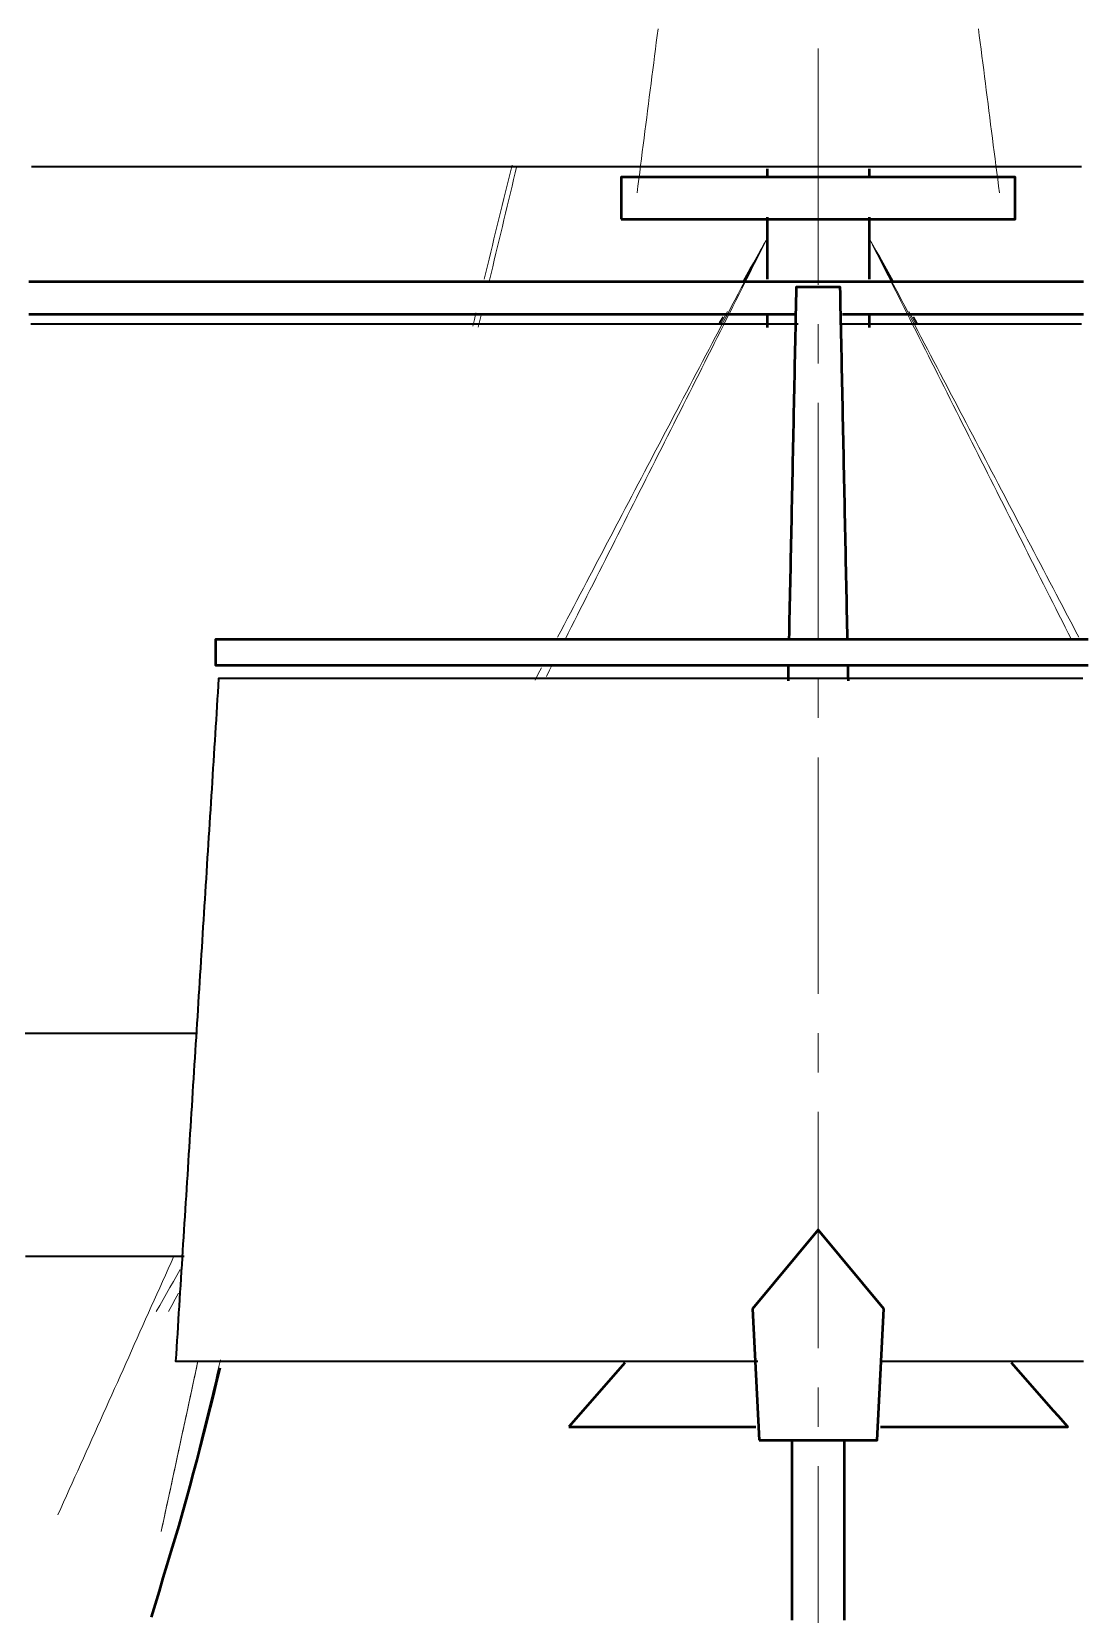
# Model space of a CAD drawing. Header units: millimetres. Extents: x 0 to 89100, y 0 to 63000.
# Drawn here: x 9009 to 17004, y 21672 to 33728 of the extents above; entities that cross this region are included whole.
import ezdxf

# ---------------------------------------------------------------- set-up
doc = ezdxf.new("R2010")
doc.units = ezdxf.units.MM
doc.header["$LTSCALE"] = 150
doc.linetypes.add('CL', pattern=[18, 12, -2, 2, -2])
for name, color, linetype, lineweight in [('中心線', 1, 'CL', 18), ('外形', 7, 'Continuous', 50), ('帆', 30, 'Continuous', 35), ('索具', 94, 'Continuous', 13)]:
    doc.layers.add(name, color=color, linetype=linetype, lineweight=lineweight)

msp = doc.modelspace()

# ---------------------------------------------------------------- linework, layer by layer
at = {"layer": '中心線'}
msp.add_line((15000, 12900), (15000, 55800), dxfattribs=at)
at = {"layer": '外形'}
for points in [[(14610, 32684.2), (14610, 32631.6)], [(15390, 32631.6), (15390, 32684.2)], [(13500, 32300), (13552.6, 32300), (13605.3, 32300), (13657.9, 32300), (13710.5, 32300), (13763.2, 32300), (13815.8, 32300), (13868.4, 32300), (13921.1, 32300), (13973.7, 32300), (14026.3, 32300), (14078.9, 32300), (14131.6, 32300), (14184.2, 32300), (14236.8, 32300), (14289.5, 32300), (14342.1, 32300), (14394.7, 32300), (14447.4, 32300), (14500, 32300), (14552.6, 32300), (14605.3, 32300), (14657.9, 32300), (14710.5, 32300), (14763.2, 32300), (14815.8, 32300), (14868.4, 32300), (14921.1, 32300), (14973.7, 32300), (15026.3, 32300), (15078.9, 32300), (15131.6, 32300), (15184.2, 32300), (15236.8, 32300), (15289.5, 32300), (15342.1, 32300), (15394.7, 32300), (15447.4, 32300), (15500, 32300), (15552.6, 32300), (15605.3, 32300), (15657.9, 32300), (15710.5, 32300), (15763.2, 32300), (15815.8, 32300), (15868.4, 32300), (15921.1, 32300), (15973.7, 32300), (16026.3, 32300), (16078.9, 32300), (16131.6, 32300), (16184.2, 32300), (16236.8, 32300), (16289.5, 32300), (16342.1, 32300), (16394.7, 32300), (16447.4, 32300), (16500, 32300), (16500, 32353.3), (16500, 32406.7), (16500, 32460), (16500, 32513.3), (16500, 32566.7), (16500, 32620), (16447.4, 32620), (16394.7, 32620), (16342.1, 32620), (16289.5, 32620), (16236.8, 32620), (16184.2, 32620), (16131.6, 32620), (16078.9, 32620), (16026.3, 32620), (15973.7, 32620), (15921.1, 32620), (15868.4, 32620), (15815.8, 32620), (15763.2, 32620), (15710.5, 32620), (15657.9, 32620), (15605.3, 32620), (15552.6, 32620), (15500, 32620), (15447.4, 32620), (15394.7, 32620), (15342.1, 32620), (15289.5, 32620), (15236.8, 32620), (15184.2, 32620), (15131.6, 32620), (15078.9, 32620), (15026.3, 32620), (14973.7, 32620), (14921.1, 32620), (14868.4, 32620), (14815.8, 32620), (14763.2, 32620), (14710.5, 32620), (14657.9, 32620), (14605.3, 32620), (14552.6, 32620), (14500, 32620), (14447.4, 32620), (14394.7, 32620), (14342.1, 32620), (14289.5, 32620), (14236.8, 32620), (14184.2, 32620), (14131.6, 32620), (14078.9, 32620), (14026.3, 32620), (13973.7, 32620), (13921.1, 32620), (13868.4, 32620), (13815.8, 32620), (13763.2, 32620), (13710.5, 32620), (13657.9, 32620), (13605.3, 32620), (13552.6, 32620), (13500, 32620), (13500, 32566.7), (13500, 32513.3), (13500, 32460), (13500, 32406.7), (13500, 32353.3), (13500, 32300)], [(14610, 32315.8), (14610, 32263.2), (14610, 32210.5), (14610, 32157.9), (14610, 32105.3), (14610, 32052.6), (14610, 32000), (14610, 31947.4), (14610, 31894.7), (14610, 31842.1)], [(15390, 31842.1), (15390, 31894.7), (15390, 31947.4), (15390, 32000), (15390, 32052.6), (15390, 32105.3), (15390, 32157.9), (15390, 32210.5), (15390, 32263.2), (15390, 32315.8)], [(8988.6, 31826), (9041.1, 31826), (9093.6, 31826), (9146.1, 31826), (9198.6, 31826), (9251.1, 31826), (9303.6, 31826), (9356.1, 31826), (9408.6, 31826), (9461.1, 31826), (9513.6, 31826), (9566.1, 31826), (9618.6, 31826), (9671.1, 31826), (9723.6, 31826), (9776.1, 31826), (9828.6, 31826), (9881.1, 31826), (9933.6, 31826), (9986.1, 31826), (10038.6, 31826), (10091.1, 31826), (10143.6, 31826), (10196.1, 31826), (10248.6, 31826), (10301.1, 31826), (10353.6, 31826), (10406.1, 31826), (10458.6, 31826), (10511.1, 31826), (10563.6, 31826), (10616.1, 31826), (10668.6, 31826), (10721.1, 31826), (10773.6, 31826), (10826.1, 31826), (10878.6, 31826), (10931.1, 31826), (10983.6, 31826), (11036.1, 31826), (11088.6, 31826), (11141.1, 31826), (11193.6, 31826), (11246.1, 31826), (11298.6, 31826), (11351.1, 31826), (11403.6, 31826), (11456.1, 31826), (11508.6, 31826), (11561.1, 31826), (11613.6, 31826), (11666.1, 31826), (11718.6, 31826), (11771.1, 31826), (11823.7, 31826), (11876.2, 31826), (11928.7, 31826), (11981.2, 31826), (12033.7, 31826), (12086.2, 31826), (12138.7, 31826), (12191.2, 31826), (12243.7, 31826), (12296.2, 31826), (12348.7, 31826), (12401.2, 31826), (12453.7, 31826), (12506.2, 31826), (12558.7, 31826), (12611.2, 31826), (12663.7, 31826), (12716.2, 31826), (12768.7, 31826), (12821.2, 31826), (12873.7, 31826), (12926.2, 31826), (12978.7, 31826), (13031.2, 31826), (13083.7, 31826), (13136.2, 31826), (13188.7, 31826), (13241.2, 31826), (13293.7, 31826), (13346.2, 31826), (13398.7, 31826), (13451.2, 31826), (13503.7, 31826), (13556.2, 31826), (13608.7, 31826), (13661.2, 31826), (13713.7, 31826), (13766.2, 31826), (13818.7, 31826), (13871.2, 31826), (13923.7, 31826), (13976.2, 31826), (14028.7, 31826), (14081.2, 31826), (14133.7, 31826), (14186.2, 31826), (14238.7, 31826), (14291.2, 31826), (14343.7, 31826), (14396.2, 31826), (14448.7, 31826), (14501.2, 31826), (14553.7, 31826), (14606.2, 31826), (14658.7, 31826), (14711.2, 31826), (14763.7, 31826), (14816.2, 31826), (14868.7, 31826), (14921.2, 31826), (14973.7, 31826), (15026.3, 31826), (15078.8, 31826), (15131.3, 31826), (15183.8, 31826), (15236.3, 31826), (15288.8, 31826), (15341.3, 31826), (15393.8, 31826), (15446.3, 31826), (15498.8, 31826), (15551.3, 31826), (15603.8, 31826), (15656.3, 31826), (15708.8, 31826), (15761.3, 31826), (15813.8, 31826), (15866.3, 31826), (15918.8, 31826), (15971.3, 31826), (16023.8, 31826), (16076.3, 31826), (16128.8, 31826), (16181.3, 31826), (16233.8, 31826), (16286.3, 31826), (16338.8, 31826), (16391.3, 31826), (16443.8, 31826), (16496.3, 31826), (16548.8, 31826), (16601.3, 31826), (16653.8, 31826), (16706.3, 31826), (16758.8, 31826), (16811.3, 31826), (16863.8, 31826), (16916.3, 31826), (16968.8, 31826), (17021.3, 31826)], [(14779.1, 29099.8), (14780.2, 29152.4), (14781.3, 29205), (14782.4, 29257.6), (14783.5, 29310.3), (14784.6, 29362.9), (14785.7, 29415.5), (14786.8, 29468.2), (14787.9, 29520.8), (14789, 29573.4), (14790.1, 29626), (14791.2, 29678.7), (14792.3, 29731.3), (14793.4, 29783.9), (14794.5, 29836.6), (14795.5, 29889.2), (14796.6, 29941.8), (14797.7, 29994.4), (14798.8, 30047.1), (14799.9, 30099.7), (14801, 30152.3), (14802.1, 30205), (14803.2, 30257.6), (14804.3, 30310.2), (14805.4, 30362.8), (14806.5, 30415.5), (14807.6, 30468.1), (14808.7, 30520.7), (14809.8, 30573.4), (14810.9, 30626), (14812, 30678.6), (14813.1, 30731.2), (14814.2, 30783.9), (14815.3, 30836.5), (14816.4, 30889.1), (14817.5, 30941.8), (14818.6, 30994.4), (14819.7, 31047), (14820.8, 31099.7), (14821.8, 31152.3), (14822.9, 31204.9), (14824, 31257.5), (14825.1, 31310.2), (14826.2, 31362.8), (14827.3, 31415.4), (14828.4, 31468.1), (14829.5, 31520.7), (14830.6, 31573.3), (14831.7, 31625.9), (14832.8, 31678.6), (14833.9, 31731.2), (14835, 31783.8), (14890, 31783.8), (14945, 31783.8), (15000, 31783.8), (15055, 31783.8), (15110, 31783.8), (15165, 31783.8), (15166.1, 31731.2), (15167.2, 31678.6), (15168.3, 31625.9), (15169.4, 31573.3), (15170.5, 31520.7), (15171.6, 31468.1), (15172.7, 31415.4), (15173.8, 31362.8), (15174.9, 31310.2), (15176, 31257.5), (15177.1, 31204.9), (15178.2, 31152.3), (15179.2, 31099.7), (15180.3, 31047), (15181.4, 30994.4), (15182.5, 30941.8), (15183.6, 30889.1), (15184.7, 30836.5), (15185.8, 30783.9), (15186.9, 30731.2), (15188, 30678.6), (15189.1, 30626), (15190.2, 30573.4), (15191.3, 30520.7), (15192.4, 30468.1), (15193.5, 30415.5), (15194.6, 30362.8), (15195.7, 30310.2), (15196.8, 30257.6), (15197.9, 30205), (15199, 30152.3), (15200.1, 30099.7), (15201.2, 30047.1), (15202.3, 29994.4), (15203.4, 29941.8), (15204.5, 29889.2), (15205.5, 29836.6), (15206.6, 29783.9), (15207.7, 29731.3), (15208.8, 29678.7), (15209.9, 29626), (15211, 29573.4), (15212.1, 29520.8), (15213.2, 29468.2), (15214.3, 29415.5), (15215.4, 29362.9), (15216.5, 29310.3), (15217.6, 29257.6), (15218.7, 29205), (15219.8, 29152.4), (15220.9, 29099.8)], [(14816.2, 31574), (14763.7, 31574), (14711.2, 31574), (14658.7, 31574), (14606.2, 31574), (14553.7, 31574), (14501.2, 31574), (14448.7, 31574), (14396.2, 31574), (14343.7, 31574), (14291.2, 31574), (14238.7, 31574), (14186.2, 31574), (14133.7, 31574), (14081.2, 31574), (14028.7, 31574), (13976.2, 31574), (13923.7, 31574), (13871.2, 31574), (13818.7, 31574), (13766.2, 31574), (13713.7, 31574), (13661.2, 31574), (13608.7, 31574), (13556.2, 31574), (13503.7, 31574), (13451.2, 31574), (13398.7, 31574), (13346.2, 31574), (13293.7, 31574), (13241.2, 31574), (13188.7, 31574), (13136.2, 31574), (13083.7, 31574), (13031.2, 31574), (12978.7, 31574), (12926.2, 31574), (12873.7, 31574), (12821.2, 31574), (12768.7, 31574), (12716.2, 31574), (12663.7, 31574), (12611.2, 31574), (12558.7, 31574), (12506.2, 31574), (12453.7, 31574), (12401.2, 31574), (12348.7, 31574), (12296.2, 31574), (12243.7, 31574), (12191.2, 31574), (12138.7, 31574), (12086.2, 31574), (12033.7, 31574), (11981.2, 31574), (11928.7, 31574), (11876.2, 31574), (11823.7, 31574), (11771.1, 31574), (11718.6, 31574), (11666.1, 31574), (11613.6, 31574), (11561.1, 31574), (11508.6, 31574), (11456.1, 31574), (11403.6, 31574), (11351.1, 31574), (11298.6, 31574), (11246.1, 31574), (11193.6, 31574), (11141.1, 31574), (11088.6, 31574), (11036.1, 31574), (10983.6, 31574), (10931.1, 31574), (10878.6, 31574), (10826.1, 31574), (10773.6, 31574), (10721.1, 31574), (10668.6, 31574), (10616.1, 31574), (10563.6, 31574), (10511.1, 31574), (10458.6, 31574), (10406.1, 31574), (10353.6, 31574), (10301.1, 31574), (10248.6, 31574), (10196.1, 31574), (10143.6, 31574), (10091.1, 31574), (10038.6, 31574), (9986.1, 31574), (9933.6, 31574), (9881.1, 31574), (9828.6, 31574), (9776.1, 31574), (9723.6, 31574), (9671.1, 31574), (9618.6, 31574), (9566.1, 31574), (9513.6, 31574), (9461.1, 31574), (9408.6, 31574), (9356.1, 31574), (9303.6, 31574), (9251.1, 31574), (9198.6, 31574), (9146.1, 31574), (9093.6, 31574), (9041.1, 31574), (8988.6, 31574)], [(14610, 31578.9), (14610, 31526.3), (14610, 31473.7)], [(17021.3, 31574), (16968.8, 31574), (16916.3, 31574), (16863.8, 31574), (16811.3, 31574), (16758.8, 31574), (16706.3, 31574), (16653.8, 31574), (16601.3, 31574), (16548.8, 31574), (16496.3, 31574), (16443.8, 31574), (16391.3, 31574), (16338.8, 31574), (16286.3, 31574), (16233.8, 31574), (16181.3, 31574), (16128.8, 31574), (16076.3, 31574), (16023.8, 31574), (15971.3, 31574), (15918.8, 31574), (15866.3, 31574), (15813.8, 31574), (15761.3, 31574), (15708.8, 31574), (15656.3, 31574), (15603.8, 31574), (15551.3, 31574), (15498.8, 31574), (15446.3, 31574), (15393.8, 31574), (15341.3, 31574), (15288.8, 31574), (15236.3, 31574), (15183.8, 31574)], [(15390, 31473.7), (15390, 31526.3), (15390, 31578.9)], [(17056.4, 28900), (17003.6, 28900), (16950.9, 28900), (16898.2, 28900), (16845.4, 28900), (16792.7, 28900), (16740, 28900), (16687.3, 28900), (16634.5, 28900), (16581.8, 28900), (16529.1, 28900), (16476.4, 28900), (16423.6, 28900), (16370.9, 28900), (16318.2, 28900), (16265.4, 28900), (16212.7, 28900), (16160, 28900), (16107.3, 28900), (16054.5, 28900), (16001.8, 28900), (15949.1, 28900), (15896.4, 28900), (15843.6, 28900), (15790.9, 28900), (15738.2, 28900), (15685.5, 28900), (15632.7, 28900), (15580, 28900), (15527.3, 28900), (15474.5, 28900), (15421.8, 28900), (15369.1, 28900), (15316.4, 28900), (15263.6, 28900), (15210.9, 28900), (15158.2, 28900), (15105.5, 28900), (15052.7, 28900), (15000, 28900), (14947.3, 28900), (14894.5, 28900), (14841.8, 28900), (14789.1, 28900), (14736.4, 28900), (14683.6, 28900), (14630.9, 28900), (14578.2, 28900), (14525.5, 28900), (14472.7, 28900), (14420, 28900), (14367.3, 28900), (14314.5, 28900), (14261.8, 28900), (14209.1, 28900), (14156.4, 28900), (14103.6, 28900), (14050.9, 28900), (13998.2, 28900), (13945.5, 28900), (13892.7, 28900), (13840, 28900), (13787.3, 28900), (13734.6, 28900), (13681.8, 28900), (13629.1, 28900), (13576.4, 28900), (13523.6, 28900), (13470.9, 28900), (13418.2, 28900), (13365.5, 28900), (13312.7, 28900), (13260, 28900), (13207.3, 28900), (13154.6, 28900), (13101.8, 28900), (13049.1, 28900), (12996.4, 28900), (12943.6, 28900), (12890.9, 28900), (12838.2, 28900), (12785.5, 28900), (12732.7, 28900), (12680, 28900), (12627.3, 28900), (12574.6, 28900), (12521.8, 28900), (12469.1, 28900), (12416.4, 28900), (12363.6, 28900), (12310.9, 28900), (12258.2, 28900), (12205.5, 28900), (12152.7, 28900), (12100, 28900), (12047.3, 28900), (11994.6, 28900), (11941.8, 28900), (11889.1, 28900), (11836.4, 28900), (11783.7, 28900), (11730.9, 28900), (11678.2, 28900), (11625.5, 28900), (11572.7, 28900), (11520, 28900), (11467.3, 28900), (11414.6, 28900), (11361.8, 28900), (11309.1, 28900), (11256.4, 28900), (11203.7, 28900), (11150.9, 28900), (11098.2, 28900), (11045.5, 28900), (10992.7, 28900), (10940, 28900), (10887.3, 28900), (10834.6, 28900), (10781.8, 28900), (10729.1, 28900), (10676.4, 28900), (10623.7, 28900), (10570.9, 28900), (10518.2, 28900), (10465.5, 28900), (10412.7, 28900), (10412.7, 28966.7), (10412.7, 29033.3), (10412.7, 29100), (10465.5, 29100), (10518.2, 29100), (10570.9, 29100), (10623.7, 29100), (10676.4, 29100), (10729.1, 29100), (10781.8, 29100), (10834.6, 29100), (10887.3, 29100), (10940, 29100), (10992.7, 29100), (11045.5, 29100), (11098.2, 29100), (11150.9, 29100), (11203.7, 29100), (11256.4, 29100), (11309.1, 29100), (11361.8, 29100), (11414.6, 29100), (11467.3, 29100), (11520, 29100), (11572.7, 29100), (11625.5, 29100), (11678.2, 29100), (11730.9, 29100), (11783.7, 29100), (11836.4, 29100), (11889.1, 29100), (11941.8, 29100), (11994.6, 29100), (12047.3, 29100), (12100, 29100), (12152.7, 29100), (12205.5, 29100), (12258.2, 29100), (12310.9, 29100), (12363.6, 29100), (12416.4, 29100), (12469.1, 29100), (12521.8, 29100), (12574.6, 29100), (12627.3, 29100), (12680, 29100), (12732.7, 29100), (12785.5, 29100), (12838.2, 29100), (12890.9, 29100), (12943.6, 29100), (12996.4, 29100), (13049.1, 29100), (13101.8, 29100), (13154.6, 29100), (13207.3, 29100), (13260, 29100), (13312.7, 29100), (13365.5, 29100), (13418.2, 29100), (13470.9, 29100), (13523.6, 29100), (13576.4, 29100), (13629.1, 29100), (13681.8, 29100), (13734.6, 29100), (13787.3, 29100), (13840, 29100), (13892.7, 29100), (13945.5, 29100), (13998.2, 29100), (14050.9, 29100), (14103.6, 29100), (14156.4, 29100), (14209.1, 29100), (14261.8, 29100), (14314.5, 29100), (14367.3, 29100), (14420, 29100), (14472.7, 29100), (14525.5, 29100), (14578.2, 29100), (14630.9, 29100), (14683.6, 29100), (14736.4, 29100), (14789.1, 29100), (14841.8, 29100), (14894.5, 29100), (14947.3, 29100), (15000, 29100), (15052.7, 29100), (15105.5, 29100), (15158.2, 29100), (15210.9, 29100), (15263.6, 29100), (15316.4, 29100), (15369.1, 29100), (15421.8, 29100), (15474.5, 29100), (15527.3, 29100), (15580, 29100), (15632.7, 29100), (15685.5, 29100), (15738.2, 29100), (15790.9, 29100), (15843.6, 29100), (15896.4, 29100), (15949.1, 29100), (16001.8, 29100), (16054.5, 29100), (16107.3, 29100), (16160, 29100), (16212.7, 29100), (16265.4, 29100), (16318.2, 29100), (16370.9, 29100), (16423.6, 29100), (16476.4, 29100), (16529.1, 29100), (16581.8, 29100), (16634.5, 29100), (16687.3, 29100), (16740, 29100), (16792.7, 29100), (16845.4, 29100), (16898.2, 29100), (16950.9, 29100), (17003.6, 29100), (17056.4, 29100)], [(14772.5, 28784), (14773.6, 28836.6), (14774.7, 28889.2)], [(15225.3, 28889.2), (15226.4, 28836.6), (15227.5, 28784)], [(14550, 23000), (15450, 23000), (15500, 24000), (15000, 24600), (14500, 24000), (14550, 23000)], [(10441.9, 23550), (10417.9, 23450), (10393.5, 23350), (10368.8, 23250), (10343.7, 23150), (10318.3, 23050), (10292.5, 22950), (10266.5, 22850), (10240.1, 22750), (10213.4, 22650), (10186.4, 22550), (10158.4, 22450), (10129.6, 22350), (10100, 22250), (10070, 22150), (10039.7, 22050), (10009.4, 21950), (9979.1, 21850), (9949.2, 21750), (9919.9, 21650)], [(13527.5, 23587.5), (13491.9, 23546.9), (13456.2, 23506.2), (13420.6, 23465.6), (13385, 23425), (13349.4, 23384.4), (13313.8, 23343.8), (13278.1, 23303.1), (13242.5, 23262.5), (13206.9, 23221.9), (13171.2, 23181.2), (13135.6, 23140.6), (13100, 23100)], [(15475, 23100), (15527.8, 23100), (15580.6, 23100), (15633.3, 23100), (15686.1, 23100), (15738.9, 23100), (15791.7, 23100), (15844.4, 23100), (15897.2, 23100), (15950, 23100), (16002.8, 23100), (16055.6, 23100), (16108.3, 23100), (16161.1, 23100), (16213.9, 23100), (16266.7, 23100), (16319.4, 23100), (16372.2, 23100), (16425, 23100), (16477.8, 23100), (16530.6, 23100), (16583.3, 23100), (16636.1, 23100), (16688.9, 23100), (16741.7, 23100), (16794.4, 23100), (16847.2, 23100), (16900, 23100), (16864.4, 23140.6), (16828.8, 23181.2), (16793.1, 23221.9), (16757.5, 23262.5), (16721.9, 23303.1), (16686.2, 23343.8), (16650.6, 23384.4), (16615, 23425), (16579.4, 23465.6), (16543.8, 23506.2), (16508.1, 23546.9), (16472.5, 23587.5)], [(13100, 23100), (13152.8, 23100), (13205.6, 23100), (13258.3, 23100), (13311.1, 23100), (13363.9, 23100), (13416.7, 23100), (13469.4, 23100), (13522.2, 23100), (13575, 23100), (13627.8, 23100), (13680.6, 23100), (13733.3, 23100), (13786.1, 23100), (13838.9, 23100), (13891.7, 23100), (13944.4, 23100), (13997.2, 23100), (14050, 23100), (14102.8, 23100), (14155.6, 23100), (14208.3, 23100), (14261.1, 23100), (14313.9, 23100), (14366.7, 23100), (14419.4, 23100), (14472.2, 23100), (14525, 23100)], [(14800, 22994.8), (14800, 22942.3), (14800, 22889.7), (14800, 22837.1), (14800, 22784.5), (14800, 22732), (14800, 22679.4), (14800, 22626.8), (14800, 22574.2), (14800, 22521.6), (14800, 22469.1), (14800, 22416.5), (14800, 22363.9), (14800, 22311.3), (14800, 22258.8), (14800, 22206.2), (14800, 22153.6), (14800, 22101), (14800, 22048.5), (14800, 21995.9), (14800, 21943.3), (14800, 21890.7), (14800, 21838.1), (14800, 21785.6), (14800, 21733), (14800, 21680.4), (14800, 21627.8)], [(15200, 21627.8), (15200, 21680.4), (15200, 21733), (15200, 21785.6), (15200, 21838.1), (15200, 21890.7), (15200, 21943.3), (15200, 21995.9), (15200, 22048.5), (15200, 22101), (15200, 22153.6), (15200, 22206.2), (15200, 22258.8), (15200, 22311.3), (15200, 22363.9), (15200, 22416.5), (15200, 22469.1), (15200, 22521.6), (15200, 22574.2), (15200, 22626.8), (15200, 22679.4), (15200, 22732), (15200, 22784.5), (15200, 22837.1), (15200, 22889.7), (15200, 22942.3), (15200, 22994.8)]]:
    msp.add_lwpolyline(points, dxfattribs=at)
at = {"layer": '帆'}
for points in [[(9007.2, 32700), (9059.8, 32700), (9112.4, 32700), (9165, 32700), (9217.6, 32700), (9270.2, 32700), (9322.8, 32700), (9375.4, 32700), (9428.1, 32700), (9480.7, 32700), (9533.3, 32700), (9585.9, 32700), (9638.5, 32700), (9691.1, 32700), (9743.7, 32700), (9796.3, 32700), (9849, 32700), (9901.6, 32700), (9954.2, 32700), (10006.8, 32700), (10059.4, 32700), (10112, 32700), (10164.6, 32700), (10217.2, 32700), (10269.9, 32700), (10322.5, 32700), (10375.1, 32700), (10427.7, 32700), (10480.3, 32700), (10532.9, 32700), (10585.5, 32700), (10638.1, 32700), (10690.8, 32700), (10743.4, 32700), (10796, 32700), (10848.6, 32700), (10901.2, 32700), (10953.8, 32700), (11006.4, 32700), (11059, 32700), (11111.6, 32700), (11164.3, 32700), (11216.9, 32700), (11269.5, 32700), (11322.1, 32700), (11374.7, 32700), (11427.3, 32700), (11479.9, 32700), (11532.5, 32700), (11585.2, 32700), (11637.8, 32700), (11690.4, 32700), (11743, 32700), (11795.6, 32700), (11848.2, 32700), (11900.8, 32700), (11953.4, 32700), (12006.1, 32700), (12058.7, 32700), (12111.3, 32700), (12163.9, 32700), (12216.5, 32700), (12269.1, 32700), (12321.7, 32700), (12374.3, 32700), (12427, 32700), (12479.6, 32700), (12532.2, 32700), (12584.8, 32700), (12637.4, 32700), (12690, 32700), (12742.6, 32700), (12795.2, 32700), (12847.9, 32700), (12900.5, 32700), (12953.1, 32700), (13005.7, 32700), (13058.3, 32700), (13110.9, 32700), (13163.5, 32700), (13216.1, 32700), (13268.7, 32700), (13321.4, 32700), (13374, 32700), (13426.6, 32700), (13479.2, 32700), (13531.8, 32700), (13584.4, 32700), (13637, 32700), (13689.6, 32700), (13742.3, 32700), (13794.9, 32700), (13847.5, 32700), (13900.1, 32700), (13952.7, 32700), (14005.3, 32700), (14057.9, 32700), (14110.5, 32700), (14163.2, 32700), (14215.8, 32700), (14268.4, 32700), (14321, 32700), (14373.6, 32700), (14426.2, 32700), (14478.8, 32700), (14531.4, 32700), (14584.1, 32700), (14636.7, 32700), (14689.3, 32700), (14741.9, 32700), (14794.5, 32700), (14847.1, 32700), (14899.7, 32700), (14952.3, 32700), (15005, 32700), (15057.6, 32700), (15110.2, 32700), (15162.8, 32700), (15215.4, 32700), (15268, 32700), (15320.6, 32700), (15373.2, 32700), (15425.8, 32700), (15478.5, 32700), (15531.1, 32700), (15583.7, 32700), (15636.3, 32700), (15688.9, 32700), (15741.5, 32700), (15794.1, 32700), (15846.7, 32700), (15899.4, 32700), (15952, 32700), (16004.6, 32700), (16057.2, 32700), (16109.8, 32700), (16162.4, 32700), (16215, 32700), (16267.6, 32700), (16320.3, 32700), (16372.9, 32700), (16425.5, 32700), (16478.1, 32700), (16530.7, 32700), (16583.3, 32700), (16635.9, 32700), (16688.5, 32700), (16741.2, 32700), (16793.8, 32700), (16846.4, 32700), (16899, 32700), (16951.6, 32700), (17004.2, 32700)], [(14847.2, 31500), (14794.6, 31500), (14741.9, 31500), (14689.2, 31500), (14636.6, 31500), (14583.9, 31500), (14531.3, 31500), (14478.6, 31500), (14425.9, 31500), (14373.3, 31500), (14320.6, 31500), (14268, 31500), (14215.3, 31500), (14162.6, 31500), (14110, 31500), (14057.3, 31500), (14004.7, 31500), (13952, 31500), (13899.3, 31500), (13846.7, 31500), (13794, 31500), (13741.4, 31500), (13688.7, 31500), (13636, 31500), (13583.4, 31500), (13530.7, 31500), (13478.1, 31500), (13425.4, 31500), (13372.7, 31500), (13320.1, 31500), (13267.4, 31500), (13214.8, 31500), (13162.1, 31500), (13109.4, 31500), (13056.8, 31500), (13004.1, 31500), (12951.5, 31500), (12898.8, 31500), (12846.1, 31500), (12793.5, 31500), (12740.8, 31500), (12688.2, 31500), (12635.5, 31500), (12582.8, 31500), (12530.2, 31500), (12477.5, 31500), (12424.9, 31500), (12372.2, 31500), (12319.5, 31500), (12266.9, 31500), (12214.2, 31500), (12161.6, 31500), (12108.9, 31500), (12056.2, 31500), (12003.6, 31500), (11950.9, 31500), (11898.3, 31500), (11845.6, 31500), (11792.9, 31500), (11740.3, 31500), (11687.6, 31500), (11635, 31500), (11582.3, 31500), (11529.6, 31500), (11477, 31500), (11424.3, 31500), (11371.7, 31500), (11319, 31500), (11266.3, 31500), (11213.7, 31500), (11161, 31500), (11108.4, 31500), (11055.7, 31500), (11003, 31500), (10950.4, 31500), (10897.7, 31500), (10845.1, 31500), (10792.4, 31500), (10739.7, 31500), (10687.1, 31500), (10634.4, 31500), (10581.8, 31500), (10529.1, 31500), (10476.4, 31500), (10423.8, 31500), (10371.1, 31500), (10318.5, 31500), (10265.8, 31500), (10213.2, 31500), (10160.5, 31500), (10107.8, 31500), (10055.2, 31500), (10002.5, 31500), (9949.9, 31500), (9897.2, 31500), (9844.5, 31500), (9791.9, 31500), (9739.2, 31500), (9686.6, 31500), (9633.9, 31500), (9581.2, 31500), (9528.6, 31500), (9475.9, 31500), (9423.3, 31500), (9370.6, 31500), (9317.9, 31500), (9265.3, 31500), (9212.6, 31500), (9160, 31500), (9107.3, 31500), (9054.6, 31500), (9002, 31500)], [(17006.3, 31500), (16953.6, 31500), (16900.9, 31500), (16848.3, 31500), (16795.6, 31500), (16743, 31500), (16690.3, 31500), (16637.6, 31500), (16585, 31500), (16532.3, 31500), (16479.7, 31500), (16427, 31500), (16374.3, 31500), (16321.7, 31500), (16269, 31500), (16216.4, 31500), (16163.7, 31500), (16111, 31500), (16058.4, 31500), (16005.7, 31500), (15953.1, 31500), (15900.4, 31500), (15847.7, 31500), (15795.1, 31500), (15742.4, 31500), (15689.8, 31500), (15637.1, 31500), (15584.4, 31500), (15531.8, 31500), (15479.1, 31500), (15426.5, 31500), (15373.8, 31500), (15321.1, 31500), (15268.5, 31500), (15215.8, 31500), (15163.2, 31500)], [(17015.7, 28800), (16963, 28800), (16910.3, 28800), (16857.7, 28800), (16805, 28800), (16752.4, 28800), (16699.7, 28800), (16647, 28800), (16594.4, 28800), (16541.7, 28800), (16489.1, 28800), (16436.4, 28800), (16383.7, 28800), (16331.1, 28800), (16278.4, 28800), (16225.8, 28800), (16173.1, 28800), (16120.4, 28800), (16067.8, 28800), (16015.1, 28800), (15962.5, 28800), (15909.8, 28800), (15857.1, 28800), (15804.5, 28800), (15751.8, 28800), (15699.2, 28800), (15646.5, 28800), (15593.8, 28800), (15541.2, 28800), (15488.5, 28800), (15435.9, 28800), (15383.2, 28800), (15330.5, 28800), (15277.9, 28800), (15225.2, 28800), (15172.6, 28800), (15119.9, 28800), (15067.2, 28800), (15014.6, 28800), (14961.9, 28800), (14909.3, 28800), (14856.6, 28800), (14803.9, 28800), (14751.3, 28800), (14698.6, 28800), (14646, 28800), (14593.3, 28800), (14540.6, 28800), (14488, 28800), (14435.3, 28800), (14382.7, 28800), (14330, 28800), (14277.3, 28800), (14224.7, 28800), (14172, 28800), (14119.4, 28800), (14066.7, 28800), (14014, 28800), (13961.4, 28800), (13908.7, 28800), (13856.1, 28800), (13803.4, 28800), (13750.8, 28800), (13698.1, 28800), (13645.4, 28800), (13592.8, 28800), (13540.1, 28800), (13487.5, 28800), (13434.8, 28800), (13382.1, 28800), (13329.5, 28800), (13276.8, 28800), (13224.2, 28800), (13171.5, 28800), (13118.8, 28800), (13066.2, 28800), (13013.5, 28800), (12960.9, 28800), (12908.2, 28800), (12855.5, 28800), (12802.9, 28800), (12750.2, 28800), (12697.6, 28800), (12644.9, 28800), (12592.2, 28800), (12539.6, 28800), (12486.9, 28800), (12434.3, 28800), (12381.6, 28800), (12328.9, 28800), (12276.3, 28800), (12223.6, 28800), (12171, 28800), (12118.3, 28800), (12065.6, 28800), (12013, 28800), (11960.3, 28800), (11907.7, 28800), (11855, 28800), (11802.3, 28800), (11749.7, 28800), (11697, 28800), (11644.4, 28800), (11591.7, 28800), (11539, 28800), (11486.4, 28800), (11433.7, 28800), (11381.1, 28800), (11328.4, 28800), (11275.7, 28800), (11223.1, 28800), (11170.4, 28800), (11117.8, 28800), (11065.1, 28800), (11012.4, 28800), (10959.8, 28800), (10907.1, 28800), (10854.5, 28800), (10801.8, 28800), (10749.1, 28800), (10696.5, 28800), (10643.8, 28800), (10591.2, 28800), (10538.5, 28800), (10485.8, 28800), (10433.2, 28800), (10429.9, 28747.5), (10426.6, 28694.9), (10423.3, 28642.4), (10419.9, 28589.9), (10416.6, 28537.4), (10413.3, 28484.8), (10410, 28432.3), (10406.7, 28379.8), (10403.4, 28327.3), (10400.1, 28274.7), (10396.8, 28222.2), (10393.5, 28169.7), (10390.2, 28117.2), (10386.8, 28064.6), (10383.5, 28012.1), (10380.2, 27959.6), (10376.9, 27907.1), (10373.6, 27854.5), (10370.3, 27802), (10367, 27749.5), (10363.7, 27697), (10360.4, 27644.4), (10357.1, 27591.9), (10353.8, 27539.4), (10350.4, 27486.9), (10347.1, 27434.3), (10343.8, 27381.8), (10340.5, 27329.3), (10337.2, 27276.8), (10333.9, 27224.2), (10330.6, 27171.7), (10327.3, 27119.2), (10324, 27066.7), (10320.7, 27014.1), (10317.3, 26961.6), (10314, 26909.1), (10310.7, 26856.6), (10307.4, 26804), (10304.1, 26751.5), (10300.8, 26699), (10297.5, 26646.5), (10294.2, 26593.9), (10290.9, 26541.4), (10287.6, 26488.9), (10284.2, 26436.4), (10280.9, 26383.8), (10277.6, 26331.3), (10274.3, 26278.8), (10271, 26226.3), (10267.7, 26173.7), (10264.4, 26121.2), (10261.1, 26068.7), (10257.8, 26016.2), (10254.5, 25963.6), (10251.2, 25911.1), (10247.8, 25858.6), (10244.5, 25806.1), (10241.2, 25753.5), (10237.9, 25701), (10234.6, 25648.5), (10231.3, 25596), (10228, 25543.4), (10224.7, 25490.9), (10221.4, 25438.4), (10218.1, 25385.9), (10214.7, 25333.3), (10211.4, 25280.8), (10208.1, 25228.3), (10204.8, 25175.8), (10201.5, 25123.2), (10198.2, 25070.7), (10194.9, 25018.2), (10191.6, 24965.7), (10188.3, 24913.1), (10185, 24860.6), (10181.6, 24808.1), (10178.3, 24755.6), (10175, 24703), (10171.7, 24650.5), (10168.4, 24598), (10165.1, 24545.5), (10161.8, 24492.9), (10158.5, 24440.4), (10155.2, 24387.9), (10151.9, 24335.4), (10148.6, 24282.8), (10145.2, 24230.3), (10141.9, 24177.8), (10138.6, 24125.3), (10135.3, 24072.7), (10132, 24020.2), (10128.7, 23967.7), (10125.4, 23915.2), (10122.1, 23862.6), (10118.8, 23810.1), (10115.5, 23757.6), (10112.1, 23705.1), (10108.8, 23652.5), (10105.5, 23600), (10158.3, 23600), (10211.1, 23600), (10263.9, 23600), (10316.7, 23600), (10369.5, 23600), (10422.3, 23600), (10475.1, 23600), (10527.8, 23600), (10580.6, 23600), (10633.4, 23600), (10686.2, 23600), (10739, 23600), (10791.8, 23600), (10844.6, 23600), (10897.4, 23600), (10950.2, 23600), (11003, 23600), (11055.7, 23600), (11108.5, 23600), (11161.3, 23600), (11214.1, 23600), (11266.9, 23600), (11319.7, 23600), (11372.5, 23600), (11425.3, 23600), (11478.1, 23600), (11530.8, 23600), (11583.6, 23600), (11636.4, 23600), (11689.2, 23600), (11742, 23600), (11794.8, 23600), (11847.6, 23600), (11900.4, 23600), (11953.2, 23600), (12006, 23600), (12058.7, 23600), (12111.5, 23600), (12164.3, 23600), (12217.1, 23600), (12269.9, 23600), (12322.7, 23600), (12375.5, 23600), (12428.3, 23600), (12481.1, 23600), (12533.9, 23600), (12586.6, 23600), (12639.4, 23600), (12692.2, 23600), (12745, 23600), (12797.8, 23600), (12850.6, 23600), (12903.4, 23600), (12956.2, 23600), (13009, 23600), (13061.8, 23600), (13114.5, 23600), (13167.3, 23600), (13220.1, 23600), (13272.9, 23600), (13325.7, 23600), (13378.5, 23600), (13431.3, 23600), (13484.1, 23600), (13536.9, 23600), (13589.7, 23600), (13642.4, 23600), (13695.2, 23600), (13748, 23600), (13800.8, 23600), (13853.6, 23600), (13906.4, 23600), (13959.2, 23600), (14012, 23600), (14064.8, 23600), (14117.5, 23600), (14170.3, 23600), (14223.1, 23600), (14275.9, 23600), (14328.7, 23600), (14381.5, 23600), (14434.3, 23600), (14487.1, 23600), (14539.9, 23600)], [(8958.9, 26100), (9011.5, 26100), (9064.1, 26100), (9116.6, 26100), (9169.2, 26100), (9221.8, 26100), (9274.4, 26100), (9326.9, 26100), (9379.5, 26100), (9432.1, 26100), (9484.6, 26100), (9537.2, 26100), (9589.8, 26100), (9642.4, 26100), (9694.9, 26100), (9747.5, 26100), (9800.1, 26100), (9852.7, 26100), (9905.2, 26100), (9957.8, 26100), (10010.4, 26100), (10062.9, 26100), (10115.5, 26100), (10168.1, 26100), (10220.7, 26100), (10273.2, 26100)], [(8961.5, 24400), (9014, 24400), (9066.6, 24400), (9119.1, 24400), (9171.7, 24400), (9224.2, 24400), (9276.8, 24400), (9329.3, 24400), (9381.9, 24400), (9434.4, 24400), (9487, 24400), (9539.5, 24400), (9592.1, 24400), (9644.6, 24400), (9697.2, 24400), (9749.7, 24400), (9802.2, 24400), (9854.8, 24400), (9907.3, 24400), (9959.9, 24400), (10012.4, 24400), (10065, 24400), (10117.5, 24400), (10170.1, 24400)], [(15490.1, 23600), (15542.9, 23600), (15595.7, 23600), (15648.5, 23600), (15701.2, 23600), (15754, 23600), (15806.8, 23600), (15859.6, 23600), (15912.4, 23600), (15965.2, 23600), (16018, 23600), (16070.8, 23600), (16123.6, 23600), (16176.4, 23600), (16229.1, 23600), (16281.9, 23600), (16334.7, 23600), (16387.5, 23600), (16440.3, 23600), (16493.1, 23600), (16545.9, 23600), (16598.7, 23600), (16651.5, 23600), (16704.2, 23600), (16757, 23600), (16809.8, 23600), (16862.6, 23600), (16915.4, 23600), (16968.2, 23600), (17021, 23600)]]:
    msp.add_lwpolyline(points, dxfattribs=at)
at = {"layer": '索具'}
for points in [[(13620, 32500), (13626.7, 32552.1), (13633.3, 32604.2), (13640, 32656.2), (13646.7, 32708.3), (13653.3, 32760.4), (13660, 32812.5), (13666.7, 32864.6), (13673.3, 32916.7), (13680, 32968.8), (13686.7, 33020.8), (13693.3, 33072.9), (13700, 33125), (13706.7, 33177.1), (13713.3, 33229.2), (13720, 33281.2), (13726.7, 33333.3), (13733.3, 33385.4), (13740, 33437.5), (13746.7, 33489.6), (13753.3, 33541.7), (13760, 33593.8), (13766.7, 33645.8), (13773.3, 33697.9), (13780, 33750)], [(16380, 32500), (16373.3, 32552.1), (16366.7, 32604.2), (16360, 32656.2), (16353.3, 32708.3), (16346.7, 32760.4), (16340, 32812.5), (16333.3, 32864.6), (16326.7, 32916.7), (16320, 32968.8), (16313.3, 33020.8), (16306.7, 33072.9), (16300, 33125), (16293.3, 33177.1), (16286.7, 33229.2), (16280, 33281.2), (16273.3, 33333.3), (16266.7, 33385.4), (16260, 33437.5), (16253.3, 33489.6), (16246.7, 33541.7), (16240, 33593.8), (16233.3, 33645.8), (16226.7, 33697.9), (16220, 33750)], [(12667.7, 32711.7), (12655.2, 32660.6), (12642.7, 32609.5), (12630.3, 32558.3), (12617.8, 32507.2), (12605.3, 32456.1), (12592.9, 32405), (12580.4, 32353.8), (12567.9, 32302.7), (12555.5, 32251.6), (12543, 32200.4), (12530.5, 32149.3), (12518.1, 32098.2), (12505.6, 32047.1), (12493.1, 31995.9), (12480.7, 31944.8), (12468.2, 31893.7), (12455.7, 31842.5)], [(12704.5, 32704.7), (12692.3, 32653.5), (12680, 32602.4), (12667.8, 32551.2), (12655.5, 32500), (12643.3, 32448.9), (12631, 32397.7), (12618.8, 32346.5), (12606.5, 32295.4), (12594.3, 32244.2), (12582, 32193), (12569.8, 32141.8), (12557.5, 32090.7), (12545.3, 32039.5), (12533, 31988.3), (12520.8, 31937.2), (12508.5, 31886), (12496.3, 31834.8)], [(13633.3, 32604.2), (13640, 32656.2), (13646.7, 32708.3)], [(13633.3, 32604.2), (13640, 32656.2), (13646.7, 32708.3)], [(15000, 32717.1), (15000, 32664.5), (15000, 32612)], [(15000, 32712.4), (15000, 32659.7), (15000, 32607)], [(16366.7, 32604.2), (16360, 32656.2), (16353.3, 32708.3)], [(16366.7, 32604.2), (16360, 32656.2), (16353.3, 32708.3)], [(15000, 32296.7), (15000, 32244.1), (15000, 32191.6), (15000, 32139), (15000, 32086.4), (15000, 32033.9), (15000, 31981.3), (15000, 31928.8), (15000, 31876.2), (15000, 31823.7)], [(15000, 32290.9), (15000, 32238.2), (15000, 32185.5), (15000, 32132.8), (15000, 32080.2), (15000, 32027.5), (15000, 31974.8), (15000, 31922.1), (15000, 31869.4), (15000, 31816.7)], [(15000, 32200), (15000, 32147.5), (15000, 32094.9), (15000, 32042.4), (15000, 31989.9), (15000, 31937.3), (15000, 31884.8), (15000, 31832.3)], [(13014.9, 29115.4), (13039.4, 29162.1), (13064, 29208.8), (13088.5, 29255.5), (13113, 29302.2), (13137.6, 29348.9), (13162.1, 29395.5), (13186.7, 29442.2), (13211.2, 29488.9), (13235.7, 29535.6), (13260.3, 29582.3), (13284.8, 29629), (13309.4, 29675.7), (13333.9, 29722.3), (13358.4, 29769), (13383, 29815.7), (13407.5, 29862.4), (13432.1, 29909.1), (13456.6, 29955.8), (13481.1, 30002.5), (13505.7, 30049.1), (13530.2, 30095.8), (13554.8, 30142.5), (13579.3, 30189.2), (13603.9, 30235.9), (13628.4, 30282.6), (13652.9, 30329.3), (13677.5, 30375.9), (13702, 30422.6), (13726.6, 30469.3), (13751.1, 30516), (13775.6, 30562.7), (13800.2, 30609.4), (13824.7, 30656.1), (13849.3, 30702.7), (13873.8, 30749.4), (13898.3, 30796.1), (13922.9, 30842.8), (13947.4, 30889.5), (13972, 30936.2), (13996.5, 30982.9), (14021, 31029.5), (14045.6, 31076.2), (14070.1, 31122.9), (14094.7, 31169.6), (14119.2, 31216.3), (14143.7, 31263), (14168.3, 31309.7), (14192.8, 31356.3), (14217.4, 31403), (14241.9, 31449.7), (14266.4, 31496.4), (14291, 31543.1), (14315.5, 31589.8), (14340.1, 31636.5), (14364.6, 31683.1), (14389.1, 31729.8), (14413.7, 31776.5), (14438.2, 31823.2), (14462.8, 31869.9), (14487.3, 31916.6), (14511.8, 31963.3), (14536.4, 32009.9), (14560.9, 32056.6), (14585.5, 32103.3), (14610, 32150)], [(13071.9, 29098), (13095.6, 29144.9), (13119.2, 29191.9), (13142.9, 29238.9), (13166.6, 29285.8), (13190.2, 29332.8), (13213.9, 29379.7), (13237.6, 29426.7), (13261.2, 29473.6), (13284.9, 29520.6), (13308.5, 29567.5), (13332.2, 29614.5), (13355.9, 29661.4), (13379.5, 29708.4), (13403.2, 29755.3), (13426.9, 29802.3), (13450.5, 29849.3), (13474.2, 29896.2), (13497.8, 29943.2), (13521.5, 29990.1), (13545.2, 30037.1), (13568.8, 30084), (13592.5, 30131), (13616.2, 30177.9), (13639.8, 30224.9), (13663.5, 30271.8), (13687.1, 30318.8), (13710.8, 30365.7), (13734.5, 30412.7), (13758.1, 30459.7), (13781.8, 30506.6), (13805.5, 30553.6), (13829.1, 30600.5), (13852.8, 30647.5), (13876.5, 30694.4), (13900.1, 30741.4), (13923.8, 30788.3), (13947.4, 30835.3), (13971.1, 30882.2), (13994.8, 30929.2), (14018.4, 30976.1), (14042.1, 31023.1), (14065.8, 31070.1), (14089.4, 31117), (14113.1, 31164), (14136.7, 31210.9), (14160.4, 31257.9), (14184.1, 31304.8), (14207.7, 31351.8), (14231.4, 31398.7), (14255.1, 31445.7), (14278.7, 31492.6), (14302.4, 31539.6), (14326, 31586.6), (14349.7, 31633.5), (14373.4, 31680.5), (14397, 31727.4), (14420.7, 31774.4), (14444.4, 31821.3), (14468, 31868.3), (14491.7, 31915.2), (14515.3, 31962.2), (14539, 32009.1), (14562.7, 32056.1), (14586.3, 32103), (14610, 32150)], [(14428.1, 31830.5), (14454.1, 31876.1), (14480.1, 31921.8), (14506.1, 31967.4), (14532, 32013.1), (14558, 32058.7), (14584, 32104.4), (14610, 32150)], [(14430.8, 31828.7), (14456.4, 31874.6), (14482, 31920.5), (14507.6, 31966.4), (14533.2, 32012.3), (14558.8, 32058.2), (14584.4, 32104.1), (14610, 32150)], [(14434.4, 31826.9), (14459.5, 31873.1), (14484.6, 31919.2), (14509.7, 31965.4), (14534.7, 32011.5), (14559.8, 32057.7), (14584.9, 32103.8), (14610, 32150)], [(16928.1, 29098), (16904.4, 29144.9), (16880.8, 29191.9), (16857.1, 29238.9), (16833.4, 29285.8), (16809.8, 29332.8), (16786.1, 29379.7), (16762.4, 29426.7), (16738.8, 29473.6), (16715.1, 29520.6), (16691.5, 29567.5), (16667.8, 29614.5), (16644.1, 29661.4), (16620.5, 29708.4), (16596.8, 29755.3), (16573.1, 29802.3), (16549.5, 29849.3), (16525.8, 29896.2), (16502.2, 29943.2), (16478.5, 29990.1), (16454.8, 30037.1), (16431.2, 30084), (16407.5, 30131), (16383.8, 30177.9), (16360.2, 30224.9), (16336.5, 30271.8), (16312.9, 30318.8), (16289.2, 30365.7), (16265.5, 30412.7), (16241.9, 30459.7), (16218.2, 30506.6), (16194.5, 30553.6), (16170.9, 30600.5), (16147.2, 30647.5), (16123.5, 30694.4), (16099.9, 30741.4), (16076.2, 30788.3), (16052.6, 30835.3), (16028.9, 30882.2), (16005.2, 30929.2), (15981.6, 30976.1), (15957.9, 31023.1), (15934.2, 31070.1), (15910.6, 31117), (15886.9, 31164), (15863.3, 31210.9), (15839.6, 31257.9), (15815.9, 31304.8), (15792.3, 31351.8), (15768.6, 31398.7), (15744.9, 31445.7), (15721.3, 31492.6), (15697.6, 31539.6), (15674, 31586.6), (15650.3, 31633.5), (15626.6, 31680.5), (15603, 31727.4), (15579.3, 31774.4), (15555.6, 31821.3), (15532, 31868.3), (15508.3, 31915.2), (15484.7, 31962.2), (15461, 32009.1), (15437.3, 32056.1), (15413.7, 32103), (15390, 32150)], [(16985.1, 29115.4), (16960.6, 29162.1), (16936, 29208.8), (16911.5, 29255.5), (16887, 29302.2), (16862.4, 29348.9), (16837.9, 29395.5), (16813.3, 29442.2), (16788.8, 29488.9), (16764.3, 29535.6), (16739.7, 29582.3), (16715.2, 29629), (16690.6, 29675.7), (16666.1, 29722.3), (16641.6, 29769), (16617, 29815.7), (16592.5, 29862.4), (16567.9, 29909.1), (16543.4, 29955.8), (16518.9, 30002.5), (16494.3, 30049.1), (16469.8, 30095.8), (16445.2, 30142.5), (16420.7, 30189.2), (16396.1, 30235.9), (16371.6, 30282.6), (16347.1, 30329.3), (16322.5, 30375.9), (16298, 30422.6), (16273.4, 30469.3), (16248.9, 30516), (16224.4, 30562.7), (16199.8, 30609.4), (16175.3, 30656.1), (16150.7, 30702.7), (16126.2, 30749.4), (16101.7, 30796.1), (16077.1, 30842.8), (16052.6, 30889.5), (16028, 30936.2), (16003.5, 30982.9), (15979, 31029.5), (15954.4, 31076.2), (15929.9, 31122.9), (15905.3, 31169.6), (15880.8, 31216.3), (15856.3, 31263), (15831.7, 31309.7), (15807.2, 31356.3), (15782.6, 31403), (15758.1, 31449.7), (15733.6, 31496.4), (15709, 31543.1), (15684.5, 31589.8), (15659.9, 31636.5), (15635.4, 31683.1), (15610.9, 31729.8), (15586.3, 31776.5), (15561.8, 31823.2), (15537.2, 31869.9), (15512.7, 31916.6), (15488.2, 31963.3), (15463.6, 32009.9), (15439.1, 32056.6), (15414.5, 32103.3), (15390, 32150)], [(15565.6, 31826.9), (15540.5, 31873.1), (15515.4, 31919.2), (15490.3, 31965.4), (15465.3, 32011.5), (15440.2, 32057.7), (15415.1, 32103.8), (15390, 32150)], [(15569.2, 31828.7), (15543.6, 31874.6), (15518, 31920.5), (15492.4, 31966.4), (15466.8, 32012.3), (15441.2, 32058.2), (15415.6, 32104.1), (15390, 32150)], [(15571.9, 31830.5), (15545.9, 31876.1), (15519.9, 31921.8), (15493.9, 31967.4), (15468, 32013.1), (15442, 32058.7), (15416, 32104.4), (15390, 32150)], [(12393.4, 31586.9), (12380.9, 31535.8), (12368.4, 31484.7)], [(14258.8, 31503.8), (14283.9, 31549.9), (14309, 31596.1)], [(15741.2, 31503.8), (15716.1, 31549.9), (15691, 31596.1)], [(12435.1, 31579), (12422.8, 31527.8), (12410.6, 31476.6)], [(14246.2, 31511), (14272.2, 31556.6)], [(14251.5, 31507.4), (14277.1, 31553.3)], [(15748.5, 31507.4), (15722.9, 31553.3)], [(15753.8, 31511), (15727.8, 31556.6)], [(12843.1, 28788.6), (12867.6, 28835.3), (12892.2, 28882)], [(12929.9, 28816.3), (12953.6, 28863.2), (12977.3, 28910.2)], [(9209.7, 22430), (9231.3, 22478.1), (9252.8, 22526.1), (9274.3, 22574.2), (9295.9, 22622.3), (9317.4, 22670.3), (9338.9, 22718.4), (9360.5, 22766.5), (9382, 22814.5), (9403.5, 22862.6), (9425.1, 22910.6), (9446.6, 22958.7), (9468.1, 23006.8), (9489.7, 23054.8), (9511.2, 23102.9), (9532.7, 23151), (9554.3, 23199), (9575.8, 23247.1), (9597.3, 23295.2), (9618.9, 23343.2), (9640.4, 23391.3), (9661.9, 23439.4), (9683.5, 23487.4), (9705, 23535.5), (9726.5, 23583.5), (9748.1, 23631.6), (9769.6, 23679.7), (9791.1, 23727.7), (9812.7, 23775.8), (9834.2, 23823.9), (9855.7, 23871.9), (9877.3, 23920), (9898.8, 23968.1), (9920.3, 24016.1), (9941.9, 24064.2), (9963.4, 24112.3), (9984.9, 24160.3), (10006.5, 24208.4), (10028, 24256.5), (10049.5, 24304.5), (10071.1, 24352.6), (10092.6, 24400.6)], [(9209.7, 22430), (9231.3, 22478.1), (9252.8, 22526.1), (9274.3, 22574.2), (9295.9, 22622.3), (9317.4, 22670.3), (9338.9, 22718.4), (9360.5, 22766.5), (9382, 22814.5), (9403.5, 22862.6), (9425.1, 22910.6), (9446.6, 22958.7), (9468.1, 23006.8), (9489.7, 23054.8), (9511.2, 23102.9), (9532.7, 23151), (9554.3, 23199), (9575.8, 23247.1), (9597.3, 23295.2), (9618.9, 23343.2), (9640.4, 23391.3), (9661.9, 23439.4), (9683.5, 23487.4), (9705, 23535.5), (9726.5, 23583.5), (9748.1, 23631.6), (9769.6, 23679.7), (9791.1, 23727.7), (9812.7, 23775.8), (9834.2, 23823.9), (9855.7, 23871.9), (9877.3, 23920), (9898.8, 23968.1), (9920.3, 24016.1), (9941.9, 24064.2), (9963.4, 24112.3), (9984.9, 24160.3), (10006.5, 24208.4), (10028, 24256.5), (10049.5, 24304.5), (10071.1, 24352.6), (10092.6, 24400.6)], [(9209.7, 22430), (9231.3, 22478.1), (9252.8, 22526.1), (9274.3, 22574.2), (9295.9, 22622.3), (9317.4, 22670.3), (9338.9, 22718.4), (9360.5, 22766.5), (9382, 22814.5), (9403.5, 22862.6), (9425.1, 22910.6), (9446.6, 22958.7), (9468.1, 23006.8), (9489.7, 23054.8), (9511.2, 23102.9), (9532.7, 23151), (9554.3, 23199), (9575.8, 23247.1), (9597.3, 23295.2), (9618.9, 23343.2), (9640.4, 23391.3), (9661.9, 23439.4), (9683.5, 23487.4), (9705, 23535.5), (9726.5, 23583.5), (9748.1, 23631.6), (9769.6, 23679.7), (9791.1, 23727.7), (9812.7, 23775.8), (9834.2, 23823.9), (9855.7, 23871.9), (9877.3, 23920), (9898.8, 23968.1), (9920.3, 24016.1), (9941.9, 24064.2), (9963.4, 24112.3), (9984.9, 24160.3), (10006.5, 24208.4), (10028, 24256.5), (10049.5, 24304.5), (10071.1, 24352.6), (10092.6, 24400.6)], [(9209.7, 22430), (9231.3, 22478.1), (9252.8, 22526.1), (9274.3, 22574.2), (9295.9, 22622.3), (9317.4, 22670.3), (9338.9, 22718.4), (9360.5, 22766.5), (9382, 22814.5), (9403.5, 22862.6), (9425.1, 22910.6), (9446.6, 22958.7), (9468.1, 23006.8), (9489.7, 23054.8), (9511.2, 23102.9), (9532.7, 23151), (9554.3, 23199), (9575.8, 23247.1), (9597.3, 23295.2), (9618.9, 23343.2), (9640.4, 23391.3), (9661.9, 23439.4), (9683.5, 23487.4), (9705, 23535.5), (9726.5, 23583.5), (9748.1, 23631.6), (9769.6, 23679.7), (9791.1, 23727.7), (9812.7, 23775.8), (9834.2, 23823.9), (9855.7, 23871.9), (9877.3, 23920), (9898.8, 23968.1), (9920.3, 24016.1), (9941.9, 24064.2), (9963.4, 24112.3), (9984.9, 24160.3), (10006.5, 24208.4), (10028, 24256.5), (10049.5, 24304.5), (10071.1, 24352.6), (10092.6, 24400.6)], [(9209.7, 22430), (9231.3, 22478.1), (9252.8, 22526.1), (9274.3, 22574.2), (9295.9, 22622.3), (9317.4, 22670.3), (9338.9, 22718.4), (9360.5, 22766.5), (9382, 22814.5), (9403.5, 22862.6), (9425.1, 22910.6), (9446.6, 22958.7), (9468.1, 23006.8), (9489.7, 23054.8), (9511.2, 23102.9), (9532.7, 23151), (9554.3, 23199), (9575.8, 23247.1), (9597.3, 23295.2), (9618.9, 23343.2), (9640.4, 23391.3), (9661.9, 23439.4), (9683.5, 23487.4), (9705, 23535.5), (9726.5, 23583.5), (9748.1, 23631.6), (9769.6, 23679.7), (9791.1, 23727.7), (9812.7, 23775.8), (9834.2, 23823.9), (9855.7, 23871.9), (9877.3, 23920), (9898.8, 23968.1), (9920.3, 24016.1), (9941.9, 24064.2), (9963.4, 24112.3), (9984.9, 24160.3), (10006.5, 24208.4), (10028, 24256.5), (10049.5, 24304.5), (10071.1, 24352.6), (10092.6, 24400.6)], [(9209.7, 22430), (9231.3, 22478.1), (9252.8, 22526.1), (9274.3, 22574.2), (9295.9, 22622.3), (9317.4, 22670.3), (9338.9, 22718.4), (9360.5, 22766.5), (9382, 22814.5), (9403.5, 22862.6), (9425.1, 22910.6), (9446.6, 22958.7), (9468.1, 23006.8), (9489.7, 23054.8), (9511.2, 23102.9), (9532.7, 23151), (9554.3, 23199), (9575.8, 23247.1), (9597.3, 23295.2), (9618.9, 23343.2), (9640.4, 23391.3), (9661.9, 23439.4), (9683.5, 23487.4), (9705, 23535.5), (9726.5, 23583.5), (9748.1, 23631.6), (9769.6, 23679.7), (9791.1, 23727.7), (9812.7, 23775.8), (9834.2, 23823.9), (9855.7, 23871.9), (9877.3, 23920), (9898.8, 23968.1), (9920.3, 24016.1), (9941.9, 24064.2), (9963.4, 24112.3), (9984.9, 24160.3), (10006.5, 24208.4), (10028, 24256.5), (10049.5, 24304.5), (10071.1, 24352.6), (10092.6, 24400.6)], [(9958.5, 23980), (9984.5, 24025.6), (10010.5, 24071.3), (10036.5, 24116.9), (10062.5, 24162.6), (10088.5, 24208.2), (10114.4, 24253.9), (10140.4, 24299.5)], [(10052, 23980), (10077.6, 24025.9), (10103.2, 24071.8), (10128.8, 24117.7)], [(10272.6, 23587), (10261.5, 23535.6), (10250.4, 23484.2), (10239.3, 23432.8), (10228.2, 23381.4), (10217.2, 23330), (10206.1, 23278.6), (10195, 23227.3), (10183.9, 23175.9), (10172.8, 23124.5), (10161.7, 23073.1), (10150.7, 23021.7), (10139.6, 22970.3), (10128.5, 22918.9), (10117.4, 22867.5), (10106.3, 22816.1), (10095.2, 22764.7), (10084.2, 22713.3), (10073.1, 22661.9), (10062, 22610.5), (10050.9, 22559.1), (10039.8, 22507.7), (10028.7, 22456.4), (10017.7, 22405), (10006.6, 22353.6), (9995.5, 22302.2)], [(10273.5, 23590), (10262.4, 23538.6), (10251.3, 23487.2), (10240.2, 23435.9), (10229.1, 23384.5), (10218.1, 23333.1), (10207, 23281.7), (10195.9, 23230.3), (10184.8, 23178.9), (10173.7, 23127.5), (10162.6, 23076.2), (10151.6, 23024.8), (10140.5, 22973.4), (10129.4, 22922), (10118.3, 22870.6), (10107.2, 22819.2), (10096.2, 22767.8), (10085.1, 22716.5), (10074, 22665.1), (10062.9, 22613.7), (10051.8, 22562.3), (10040.8, 22510.9), (10029.7, 22459.5), (10018.6, 22408.1), (10007.5, 22356.7), (9996.4, 22305.4)], [(10448.2, 23611), (10435.7, 23559.9), (10423.3, 23508.8), (10410.8, 23457.6), (10398.3, 23406.5), (10385.9, 23355.4), (10373.4, 23304.3), (10360.9, 23253.1), (10348.5, 23202), (10336, 23150.9), (10323.5, 23099.8), (10311.1, 23048.6), (10298.6, 22997.5), (10286.1, 22946.4), (10273.6, 22895.2), (10261.2, 22844.1), (10248.7, 22793), (10236.2, 22741.9), (10223.8, 22690.7)]]:
    msp.add_lwpolyline(points, dxfattribs=at)

doc.saveas('drawing.dxf')
